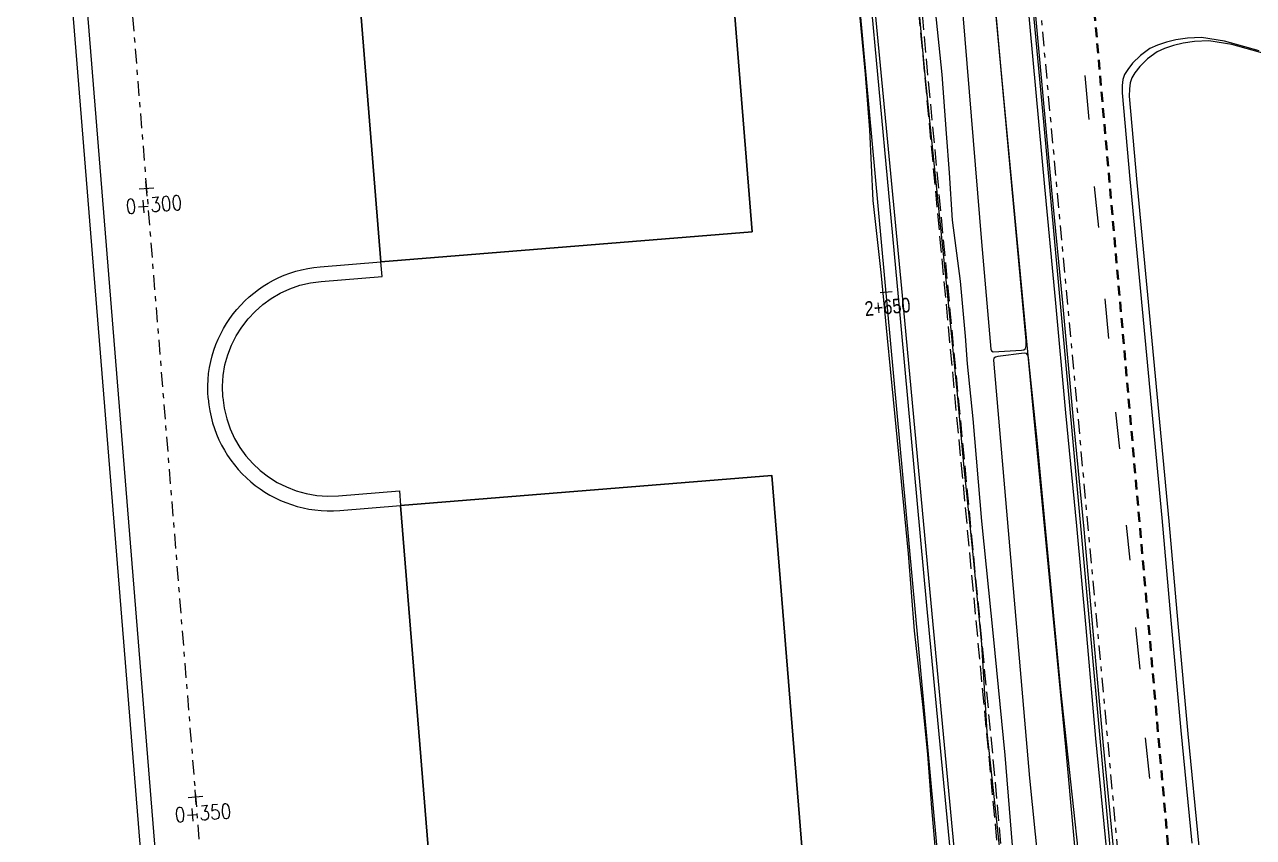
# Model space of a CAD drawing. Header units: metres. Extents: x -703672 to 3951284, y -4124475 to 4104628.
# Drawn here: x 328180 to 328280.6, y 4103410.2 to 4103476.8 of the extents above; entities that cross this region are included whole.
import ezdxf

# ---------------------------------------------------------------- set-up
doc = ezdxf.new("R2010")
doc.units = ezdxf.units.M
doc.header["$MEASUREMENT"] = 0
for name, pattern in [('DGN Style 2', [1.328383, 0.79703, -0.531353]), ('DGN Style 3', [1.859736, 1.328383, -0.531353]), ('DGN Style 7', [2.656765, 1.195544, -0.531353, 0.398515, -0.531353])]:
    doc.linetypes.add(name, pattern=pattern)
for name, color, linetype, lineweight in [('C-ALGN-STAT', 8, 'Continuous', 0), ('C-ALGN-STAT1', 8, 'Continuous', 0), ('C-PADS-OTLN', 9, 'Continuous', 30), ('C-PROP-BASE', 2, 'CONLMT', 0), ('C-PROP-CONS(Alpha)', 7, 'DGN Style 2', 40), ('C-ROAD-CNTR', 8, 'DGN Style 7', 0), ('C-ROAD-CURB', 9, 'Continuous', 0), ('C-ROAD-OTLN', 7, 'Continuous', 0), ('C-ROAD-UPVD', 253, 'Continuous', 0), ('C-SITE-FENC', 6, 'Continuous', 0), ('V-DTCH-BOTD', 252, 'Continuous', 0), ('V-DTCH-TOP~', 252, 'Continuous', 0), ('V-ROAD-ASPH', 9, 'Continuous', 0), ('V-SITE-STRC', 253, 'Continuous', 0)]:
    doc.layers.add(name, color=color, linetype=linetype, lineweight=lineweight)
doc.styles.add('DGN', font='ENGINEERING.shx', dxfattribs={"width": 0.85, "height": 1.2})
doc.styles.add('Style-ENGINEERING', font='ENGINEERING.shx')
doc.linetypes.add('CONLMT', pattern='A,0.10417,-0.009026,[2,dgnlstyle-tsaec.shx,S=4.1336e-05,R=0,X=0,Y=0],-0.009026', length=0.122222)
doc.linetypes.add('FENCE', pattern='A,0.1,-0.01302,[7,dgnlstyle-tsaec.shx,S=0.000124008,R=0,X=0,Y=0],-0.01302', length=0.12604)

# ---------------------------------------------------------------- blocks, each defined once
blk = doc.blocks.new('lbl_tic')
at = {"color": 0, "linetype": 'ByBlock', "lineweight": -2}
blk.add_line((0, -0.04165), (0, 0.04165), dxfattribs=at)

msp = doc.modelspace()

# ---------------------------------------------------------------- linework, layer by layer
at = {"layer": 'C-ALGN-STAT1', "flags": 128}
msp.add_lwpolyline([(328251.07816, 4103454.93476), (328250.08234, 4103454.84337)], dxfattribs=at)
at = {"layer": 'C-PADS-OTLN', "flags": 128}
for points in [[(328239.621, 4103459.82619), (328235.94661, 4103505.38827), (328205.54531, 4103502.93653), (328209.2197, 4103457.37446), (328239.621, 4103459.82619)], [(328244.9047, 4103394.3089), (328241.23031, 4103439.87098), (328210.82901, 4103437.41924), (328214.5034, 4103391.85716), (328244.9047, 4103394.3089)]]:
    msp.add_lwpolyline(points, close=True, dxfattribs=at)
at = {"layer": 'C-PROP-BASE', "color": 251, "linetype": 'DGN Style 7'}
msp.add_lwpolyline([(328230.89993, 4103987.39103), (328238.04416, 4103974.80781), (328229.13116, 4103960.91481), (328226.96816, 4103954.49181), (328230.99916, 4103896.52581), (328234.17716, 4103846.75081), (328236.47116, 4103808.47781), (328241.74716, 4103728.06481), (328244.79416, 4103680.64981), (328247.82342, 4103635.76902), (328248.03893, 4103632.43703), (328250.15993, 4103599.81903), (328251.66022, 4103577.53685), (328252.16716, 4103570.31981), (328252.42916, 4103567.96081), (328254.69016, 4103533.16081), (328259.57216, 4103520.41481), (328262.88216, 4103481.51881), (328272.61416, 4103375.54681)], dxfattribs=at)
at = {"layer": 'C-PROP-CONS(Alpha)', "color": 9, "transparency": 33554661, "flags": 128}
msp.add_lwpolyline([(328051.3527, 4102748.3794), (328033.31556, 4102763.75986), (328008.63588, 4102785.19479), (328001.05871, 4102791.75499), (327978.76352, 4102811.49267), (327966.14393, 4102822.81362), (327961.87995, 4102829.3476), (327957.05764, 4102838.76079), (327950.91422, 4102852.44749), (327944.91088, 4102882.46314), (327922.95032, 4102979.6172), (327922.19606, 4102984.0747), (327896.89525, 4103096.805), (327873.60268, 4103197.99608), (327970.27789, 4103222.03459), (327945.28538, 4103305.34308), (327930.28199, 4103330.565), (327883.5789, 4103409.04538), (327883.5789, 4103409.04538), (327870.96134, 4103413.47553), (327831.82933, 4103476.30631), (327799.67345, 4103521.61369), (327806.65927, 4103526.95559), (327784.92164, 4103571.61782), (327626.27389, 4103555.28945), (327612.57954, 4103537.31655), (327610.91227, 4103605.48286), (327464.38998, 4103600.40833), (327376.92876, 4103410.13782), (327521.47001, 4103346.72723), (327528.82817, 4103347.64721), (327568.32873, 4103211.27215), (327234.5935, 4103358.39736), (327245.94291, 4103450.1628), (327247.40576, 4103462.28214), (327240.14668, 4103465.30415), (327209.48467, 4103470.9128), (327163.57752, 4103479.173), (327097.17733, 4103490.79146), (327094.80376, 4103490.33633), (327087.56696, 4103491.46592), (327077.44954, 4103494.95888), (327074.03029, 4103496.13935), (327072.34455, 4103496.70369), (327040.42658, 4103507.29082), (327024.62548, 4103509.74664), (327005.05546, 4103511.62135), (326997.36636, 4103513.40122), (326987.18586, 4103509.17685), (326924.94019, 4103516.67967), (326868.18984, 4103514.4521, -0.487479827), (326842.7292, 4103544.50484), (326855.81283, 4103607.65349), (326872.35493, 4103674.82912), (326885.78497, 4103716.96384), (326897.18209, 4103756.39238), (326911.80797, 4103792.56287), (326942.77846, 4103859.49528), (326985.03095, 4103937.1701), (327038.37598, 4104017.3399), (327049.96996, 4104031.93014), (327093.27729, 4104085.21632), (327121.05615, 4104115.05712), (327147.49273, 4104141.10906), (327201.0579, 4104189.95016), (327247.82362, 4104227.24154), (327274.2756, 4104246.45842), (327310.90528, 4104272.18905), (327338.75075, 4104290.68244), (327394.38228, 4104323.71815), (327454.77974, 4104356.19358), (327554.82171, 4104397.58833), (327560.15739, 4104391.6968), (327629.89596, 4104414.0152), (327759.0313, 4104448.39846), (327757.27393, 4104455.16577), (328107.05403, 4104542.5101), (328119.33806, 4104542.5101), (328124.64834, 4104536.17317), (328129.42546, 4104518.54925), (328131.92199, 4104503.02964), (328135.0783, 4104500.21322), (328154.08532, 4104500.66779), (328149.89853, 4104547.78374), (328149.77457, 4104555.82471), (328168.09666, 4104560.11631), (328180.19716, 4104561.57123), (328186.87648, 4104562.38966), (328203.89371, 4104564.51726), (328194.56496, 4104557.62358), (328191.44373, 4104556.20244), (328187.36038, 4104545.71926), (328182.82531, 4104532.76347), (328181.33939, 4104525.83946), (328180.43857, 4104514.50898), (328180.34169, 4104501.51969), (328182.99525, 4104464.36991), (328121.04507, 4104464.11517), (328089.31175, 4104492.9396), (327768.69294, 4104411.19338), (327762.39427, 4104435.44831), (327630.61537, 4104402.08127), (327568.96124, 4104381.97578), (327586.78092, 4104362.29968), (327579.79504, 4104360.19002), (327526.99498, 4104339.56064), (327472.1786, 4104315.44936), (327377.06161, 4104262.3942), (327337.81504, 4104235.45313), (327331.84777, 4104234.20348), (327216.38207, 4104145.33798), (327178.59297, 4104112.04266), (327136.63714, 4104068.61994), (327133.16172, 4104062.07393), (327081.99277, 4104002.3049), (327197.91251, 4103949.97329), (327165.54847, 4103878.06014), (327236.18395, 4103839.51795), (327385.37396, 4103849.82986), (327376.94969, 4103947.71175), (327522.70873, 4103959.65921), (327570.12093, 4103966.10401), (327619.943, 4103970.18778), (327675.58027, 4103972.18966), (327840.24624, 4103985.68687), (327861.32621, 4103740.75776), (327930.64207, 4103742.35485), (327992.44273, 4103748.22786), (328033.50295, 4103744.72485), (328070.88489, 4103745.58616), (328069.983, 4103756.76948), (328241.83308, 4103770.44222), (328288.46429, 4103241.59854), (328052.97432, 4103223.49588), (328046.34096, 4103208.98868), (328077.96337, 4102853.33535), (328045.91402, 4102815.22495), (328124.41153, 4102748.3794)], format="xyb", dxfattribs=at)
at = {"layer": 'C-ROAD-CNTR'}
msp.add_line((328183.54942, 4103543.67437), (328202.40484, 4103309.8693), dxfattribs=at)
at = {"layer": 'C-ROAD-CURB', "linetype": 'Continuous', "lineweight": 25}
for p, q in [((328181.70047, 4103506.26648), (328190.38333, 4103398.59992)), ((328209.31617, 4103456.17834), (328209.2197, 4103457.37446)), ((328204.33235, 4103455.77641), (328209.31617, 4103456.17834)), ((328205.74873, 4103438.21343), (328210.73255, 4103438.61536)), ((328210.73255, 4103438.61536), (328210.82901, 4103437.41924))]:
    msp.add_line(p, q, dxfattribs=at)
at = {"layer": 'C-ROAD-CURB', "linetype": 'Continuous', "lineweight": 25, "extrusion": (0, 0, -1)}
msp.add_arc((-328205.03973, 4103447.00489), 8.8, 355.3893104, 85.3893104, dxfattribs=at)
at = {"layer": 'C-ROAD-CURB', "linetype": 'Continuous', "lineweight": 25}
msp.add_arc((328205.04134, 4103446.98496), 8.8, 184.6106896, 274.6106896, dxfattribs=at)
at = {"layer": 'C-ROAD-OTLN'}
for p, q in [((328182.89659, 4103506.36294), (328191.57945, 4103398.69638)), ((328205.54531, 4103502.93653), (328209.22131, 4103457.35452)), ((328204.23589, 4103456.97253), (328209.2197, 4103457.37446)), ((328205.84519, 4103437.01732), (328210.82901, 4103437.41924)), ((328210.82901, 4103437.41924), (328214.50501, 4103391.83723))]:
    msp.add_line(p, q, dxfattribs=at)
at = {"layer": 'C-ROAD-OTLN', "extrusion": (0, 0, -1)}
msp.add_arc((-328205.03973, 4103447.00489), 10, 355.3893104, 85.3893104, dxfattribs=at)
at = {"layer": 'C-ROAD-OTLN'}
msp.add_arc((328205.04134, 4103446.98496), 10, 184.6106896, 274.6106896, dxfattribs=at)
at = {"layer": 'C-ROAD-UPVD', "linetype": 'Continuous', "flags": 128}
for points in [[(328261.10793, 4103489.99803), (328263.54093, 4103463.51303), (328264.42193, 4103454.28703), (328265.27293, 4103444.99603), (328266.16793, 4103435.76403), (328266.91093, 4103427.40003), (328267.72093, 4103418.32503), (328268.62793, 4103409.09303)], [(328281.11893, 4103474.67403), (328278.28193, 4103475.44603), (328276.40493, 4103475.75203), (328275.24893, 4103475.70103), (328274.29793, 4103475.57103), (328273.52893, 4103475.38303), (328272.78293, 4103475.13403), (328272.16693, 4103474.84303), (328271.39093, 4103474.28803), (328270.74893, 4103473.63903), (328270.36093, 4103473.12503), (328270.09293, 4103472.71903), (328269.96393, 4103472.32603), (328269.90893, 4103471.83503), (328269.89093, 4103471.22303), (328270.51293, 4103464.14703), (328271.39193, 4103454.93903), (328273.13793, 4103436.41203), (328273.88293, 4103428.02003), (328274.69093, 4103418.97903), (328275.59793, 4103409.74703)]]:
    msp.add_lwpolyline(points, dxfattribs=at)
at = {"layer": 'C-SITE-FENC', "linetype": 'FENCE', "ltscale": 80}
msp.add_lwpolyline([(328266.03436, 4103286.49577), (328247.44508, 4103489.0509), (328243.57081, 4103522.17637), (328236.63934, 4103521.83552), (328236.54748, 4103523.70358), (328232.5523, 4103523.50712, -0.414213562), (328236.35102, 4103527.69875, -0.414213562), (328232.15907, 4103531.49745), (328236.15456, 4103531.69392), (328236.13518, 4103532.08797), (328234.77491, 4103532.02108, -0.414213562), (328236.06829, 4103533.44825), (328236.0514, 4103533.79175), (328241.20326, 4103534.04509), (328229.83967, 4103682.13114)], format="xyb", dxfattribs=at)
at = {"layer": 'V-DTCH-BOTD', "flags": 128}
msp.add_lwpolyline([(328268.0536, 4103282.00117), (328267.39725, 4103289.1785), (328264.62109, 4103318.68028), (328262.18327, 4103344.97455), (328258.10313, 4103388.51035), (328254.26945, 4103429.4067), (328251.90559, 4103454.61738), (328248.61285, 4103489.1812)], dxfattribs=at)
at = {"layer": 'V-DTCH-TOP~', "flags": 128}
for points in [[(328267.892, 4103388.99544), (328265.28094, 4103417.64334), (328262.58346, 4103445.67663), (328259.98368, 4103473.13964), (328257.88926, 4103496.39098)], [(328267.72869, 4103281.97395), (328267.08842, 4103288.90804), (328264.3699, 4103318.52943), (328261.96, 4103344.68114), (328257.85324, 4103387.94915), (328253.9162, 4103429.21421), (328251.5802, 4103454.51719), (328248.43309, 4103488.626)]]:
    msp.add_lwpolyline(points, dxfattribs=at)
at = {"layer": 'V-DTCH-TOP~', "linetype": 'DGN Style 3', "flags": 128}
for points in [[(328278.0645, 4103211.87796), (328276.88017, 4103224.21154), (328274.01145, 4103255.09817), (328271.37589, 4103284.22607), (328268.56128, 4103313.12327), (328266.68252, 4103333.87666), (328263.9476, 4103363.60949), (328261.66193, 4103388.37062), (328258.98355, 4103417.04998), (328256.33388, 4103445.0698), (328253.76206, 4103472.55191), (328251.53831, 4103495.97278)], [(328278.37934, 4103211.58859), (328277.23321, 4103224.15501), (328274.3864, 4103255.19247), (328271.52455, 4103284.29565), (328268.90919, 4103313.04764), (328266.97722, 4103333.73536), (328264.21443, 4103363.59655), (328261.91712, 4103388.44698), (328259.30708, 4103417.08369), (328256.61061, 4103445.10656), (328254.0091, 4103472.58776), (328251.91345, 4103495.8527)]]:
    msp.add_lwpolyline(points, dxfattribs=at)
at = {"layer": 'V-ROAD-ASPH', "flags": 128}
for points, elevation in [([(328266.8297, 4103472.63032), (328267.1757, 4103469.04232)], 4.96618), ([(328267.6117, 4103463.55832), (328267.9507, 4103460.18332)], 4.96618), ([(328268.4917, 4103454.34132), (328268.7927, 4103451.10232)], 4.86618), ([(328269.3427, 4103445.05232), (328269.6707, 4103442.05232)], 4.86618), ([(328270.2377, 4103435.81632), (328270.5357, 4103432.93732)], 4.86618), ([(328270.9817, 4103427.43832), (328271.3487, 4103424.02132)], 4.76618), ([(328271.7907, 4103418.38032), (328272.1407, 4103415.05432)], 4.76618)]:
    msp.add_lwpolyline(points, dxfattribs=dict(at, elevation=elevation))
at = {"layer": 'V-ROAD-ASPH'}
for points in [[(328261.6927, 4103489.72632, 4.96618), (328264.1257, 4103463.24132, 4.86618), (328265.0067, 4103454.01532, 4.86618), (328265.8577, 4103444.72432, 4.86618), (328266.7527, 4103435.49232, 4.86618), (328267.4957, 4103427.12832, 4.81618), (328268.3057, 4103418.05332, 4.76618), (328269.2127, 4103408.82132, 4.71618)], [(328254.7617, 4103407.63932, 5.06618), (328254.3177, 4103412.65232, 5.06618), (328253.9797, 4103417.01632, 5.06618), (328253.5837, 4103421.10632, 5.06618), (328252.9077, 4103427.14032, 5.06618), (328252.4177, 4103433.49232, 5.06618), (328251.7317, 4103440.50132, 4.96618), (328251.1657, 4103446.10632, 4.96618), (328250.6887, 4103451.12832, 5.06618), (328250.1737, 4103456.51532, 5.06618), (328249.5167, 4103462.40232, 5.06618), (328249.2487, 4103468.19332, 5.16618), (328248.8927, 4103472.74832, 5.16618), (328248.3847, 4103477.93232, 5.16618)], [(328281.7037, 4103474.40232, 4.66618), (328278.8667, 4103475.17432, 4.66618), (328276.9897, 4103475.48032, 4.66618), (328275.8337, 4103475.42932, 4.66618), (328274.8827, 4103475.29932, 4.66618), (328274.1137, 4103475.11132, 4.66618), (328273.3677, 4103474.86232, 4.66618), (328272.7517, 4103474.57132, 4.66618), (328271.9757, 4103474.01632, 4.66618), (328271.3337, 4103473.36732, 4.66618), (328270.9457, 4103472.85332, 4.66618), (328270.6777, 4103472.44732, 4.66618), (328270.5487, 4103472.05432, 4.76618), (328270.4937, 4103471.56332, 4.76618), (328270.4757, 4103470.95132, 4.76618), (328271.0977, 4103463.87532, 4.76618), (328271.9767, 4103454.66732, 4.86618), (328273.7227, 4103436.14032, 4.66618), (328274.4677, 4103427.74832, 4.66618), (328275.2757, 4103418.70732, 4.66618), (328276.1827, 4103409.47532, 4.66618)]]:
    msp.add_polyline3d(points, dxfattribs=at)
at = {"layer": 'V-SITE-STRC', "flags": 128}
for points, elevation in [([(328259.1557, 4103450.21232), (328259.2017, 4103450.07632), (328259.3337, 4103449.99432), (328261.6457, 4103450.13932), (328261.8427, 4103450.18132), (328261.9797, 4103450.26732), (328262.0317, 4103450.48932), (328262.0507, 4103450.94632), (328257.5007, 4103499.96532), (328256.5817, 4103513.25932), (328256.5497, 4103513.57232), (328256.4617, 4103513.82232), (328256.1737, 4103513.94032), (328254.7727, 4103513.84832), (328254.3057, 4103513.74432), (328254.1387, 4103513.58132), (328254.0817, 4103513.33432), (328254.0587, 4103512.64132), (328256.1787, 4103485.94732), (328258.3837, 4103459.00932), (328259.1557, 4103450.21232)], 3.56618), ([(328262.2377, 4103449.54132), (328262.1857, 4103449.73132), (328262.0647, 4103449.87132), (328261.8767, 4103449.90332), (328259.7197, 4103449.62932), (328259.5167, 4103449.57632), (328259.3927, 4103449.48132), (328259.3687, 4103449.31932), (328262.3117, 4103415.08032), (328263.4707, 4103403.76332)], 3.46618), ([(328267.7177, 4103396.13032), (328264.8787, 4103422.33532), (328262.9387, 4103442.77732), (328262.2377, 4103449.54132)], 3.46618)]:
    msp.add_lwpolyline(points, dxfattribs=dict(at, elevation=elevation))
at = {"layer": 'V-SITE-STRC'}
for points in [[(328281.5967, 4103277.98232, 4.96618), (328278.9477, 4103304.50132, 4.96618), (328275.0027, 4103343.26832, 4.96618), (328271.5487, 4103380.99232, 4.76618), (328268.3097, 4103415.95632, 4.76618), (328265.8517, 4103442.92132, 4.86618), (328263.4907, 4103468.83532, 4.86618), (328259.7067, 4103509.03832, 5.16618), (328258.6707, 4103519.80432, 5.36618), (328254.7697, 4103529.87932, 5.46618)], [(328253.0257, 4103498.67232, 4.96618), (328252.9047, 4103498.98432, 4.96618), (328252.6277, 4103499.26432, 4.96618), (328252.2807, 4103499.30832, 4.96618), (328251.9707, 4103499.27632, 4.96618), (328251.7267, 4103499.19932, 4.96618), (328251.5687, 4103499.08432, 4.96618), (328251.4537, 4103498.87032, 4.96618), (328251.4587, 4103498.54832, 4.96618), (328252.6147, 4103484.86232, 4.96618), (328253.7337, 4103472.67832, 4.96618), (328255.5597, 4103454.83832, 4.96618), (328256.3857, 4103446.52832, 4.86618), (328256.9427, 4103440.50732, 4.86618), (328257.6607, 4103433.40732, 4.86618), (328258.3737, 4103426.06332, 4.86618), (328258.8217, 4103418.84032, 4.86618), (328259.6037, 4103411.55732, 4.86618), (328260.3967, 4103404.06832, 4.76618)], [(328261.1227, 4103407.23132, 4.76618), (328260.3137, 4103416.96632, 4.76618), (328259.3657, 4103426.72732, 4.76618), (328258.4167, 4103436.14432, 4.86618), (328257.7047, 4103444.51732, 4.86618), (328257.2477, 4103449.01632, 4.86618), (328257.0677, 4103451.29032, 4.86618), (328256.6577, 4103455.80432, 4.86618), (328256.0127, 4103460.78832, 4.86618), (328255.7547, 4103464.66332, 4.96618), (328255.5297, 4103467.90332, 4.96618), (328255.1557, 4103472.72132, 4.96618), (328254.6167, 4103477.99732, 4.96618), (328254.0477, 4103483.78332, 4.96618), (328253.7607, 4103488.06232, 5.06618), (328253.5087, 4103491.89832, 5.06618), (328253.2117, 4103495.06732, 5.06618), (328253.1487, 4103496.31832, 4.96618), (328253.0257, 4103498.67232, 4.96618)]]:
    msp.add_polyline3d(points, dxfattribs=at)

# ---------------------------------------------------------------- block references
at = {"layer": 'C-ALGN-STAT', "lineweight": 18}
for p, xscale, yscale, zscale, rotation in [((328190.02589, 4103463.36684), 14.40576230492197, 14.40576230492197, 14.40576230492197, 94.6109301796022), ((328190.02589, 4103463.36684), 14.40576230492196, 14.40576230492196, 14.40576230492196, 94.6108771713067), ((328190.02589, 4103463.36684), 14.40576230492196, 14.40576230492196, 14.40576230492196, 4.610930179602223), ((328190.02589, 4103463.36684), 14.40576230492194, 14.40576230492194, 14.40576230492194, 4.610877171306758), ((328194.04514, 4103413.52862), 14.40576230492196, 14.40576230492196, 14.40576230492196, 4.610930179602223), ((328194.04514, 4103413.52862), 14.40576230492194, 14.40576230492194, 14.40576230492194, 4.610877171306758), ((328194.04514, 4103413.52862), 14.40576230492197, 14.40576230492197, 14.40576230492197, 94.6109301796022), ((328194.04514, 4103413.52862), 14.40576230492196, 14.40576230492196, 14.40576230492196, 94.6108771713067)]:
    msp.add_blockref('lbl_tic', p, dxfattribs=dict(at, xscale=xscale, yscale=yscale, zscale=zscale, rotation=rotation))

# ---------------------------------------------------------------- texts
at = {"layer": 'C-ALGN-STAT', "lineweight": 25, "char_height": 1.2, "attachment_point": 8, "rotation": 4.3346294, "line_spacing_factor": 0.6, "style": 'DGN'}
for s, insert in [('\\Fsimplex;\\H1x;\\W0.85;0+300', (328190.67589, 4103461.47091)), ('\\Fsimplex;\\H1x;\\W0.85;0+350', (328194.69514, 4103411.63268))]:
    msp.add_mtext(s, dxfattribs=dict(at, insert=insert))
at = {"layer": 'C-ALGN-STAT1', "insert": (328250.63508, 4103454.29158), "char_height": 1.2, "attachment_point": 2, "rotation": 5.2435699, "line_spacing_factor": 1.2, "style": 'Style-ENGINEERING'}
msp.add_mtext('\\H1x;\\W0.833333;2+650', dxfattribs=at)

doc.saveas('drawing.dxf')
